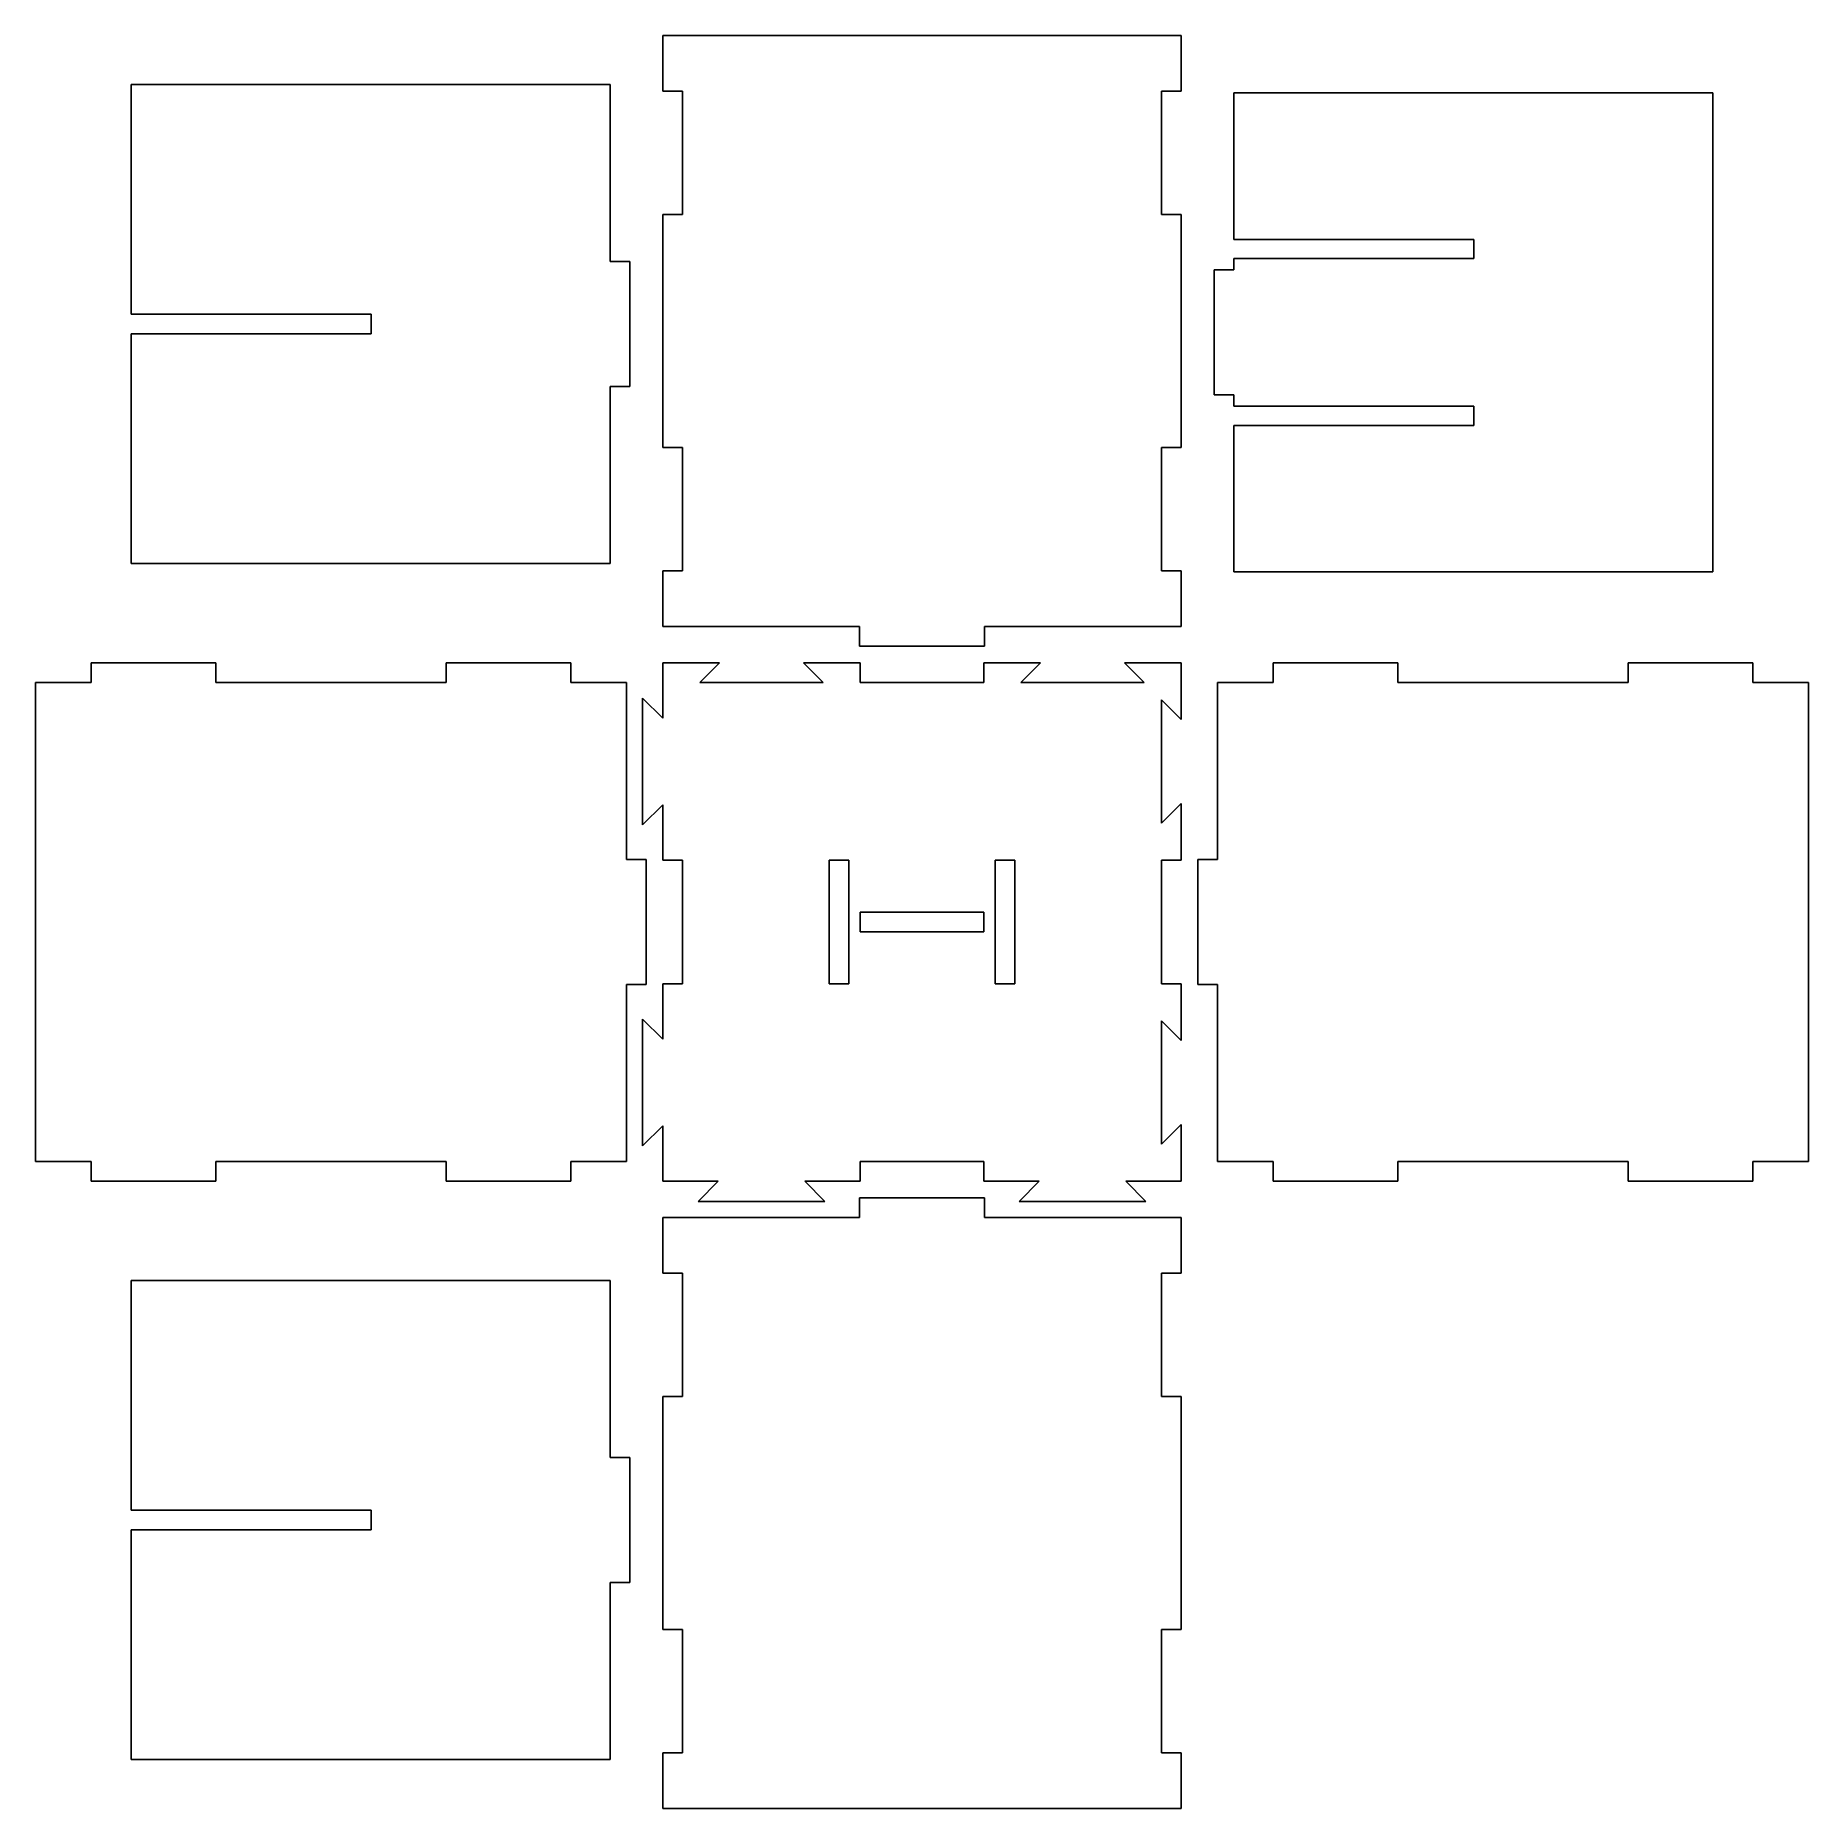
# Model space of a CAD drawing. Extents: x -143 to 143, y -143 to 143.
import ezdxf

# ---------------------------------------------------------------- set-up
doc = ezdxf.new("R2010")
doc.units = 0
doc.header["$MEASUREMENT"] = 0
doc.layers.add('LAYER_1', color=7, linetype='CONTINUOUS')

msp = doc.modelspace()

# ---------------------------------------------------------------- linework, layer by layer
at = {"layer": 'LAYER_1'}
for points in [[(-41.7901, 142.8954), (-41.7901, 142.8954), (-41.7901, 133.9299), (-41.7901, 133.9299)], [(41.7894, 142.8954), (41.7894, 142.8954), (-41.7901, 142.8954), (-41.7901, 142.8954)], [(41.7894, 133.9299), (41.7894, 133.9299), (41.7894, 142.8954), (41.7894, 142.8954)], [(-41.7901, 133.9299), (-41.7901, 133.9299), (-38.6138, 133.9299), (-38.6138, 133.9299)], [(-38.6138, 133.9299), (-38.6138, 133.9299), (-38.6138, 114.0479), (-38.6138, 114.0479)], [(38.6131, 114.0479), (38.6131, 114.0479), (38.6131, 133.9299), (38.6131, 133.9299)], [(38.6131, 133.9299), (38.6131, 133.9299), (41.7894, 133.9299), (41.7894, 133.9299)], [(-38.6138, 114.0479), (-38.6138, 114.0479), (-41.7901, 114.0479), (-41.7901, 114.0479)], [(-41.7901, 114.0479), (-41.7901, 114.0479), (-41.7901, 96.1668), (-41.7901, 96.1668)], [(41.789, 114.0479), (41.789, 114.0479), (38.6131, 114.0479), (38.6131, 114.0479)], [(41.789, 96.1668), (41.789, 96.1668), (41.789, 114.0479), (41.789, 114.0479)], [(-41.7901, 96.1668), (-41.7901, 96.1668), (-41.7901, 76.4599), (-41.7901, 76.4599)], [(41.789, 85.5254), (41.789, 85.5254), (41.789, 96.1668), (41.789, 96.1668)], [(41.789, 76.4599), (41.789, 76.4599), (41.789, 85.5254), (41.789, 85.5254)], [(-41.7901, 76.4599), (-41.7901, 76.4599), (-38.6138, 76.4599), (-38.6138, 76.4599)], [(-38.6138, 76.4599), (-38.6138, 76.4599), (-38.6138, 56.5775), (-38.6138, 56.5775)], [(38.6131, 56.5775), (38.6131, 56.5775), (38.6131, 76.4599), (38.6131, 76.4599)], [(38.6131, 76.4599), (38.6131, 76.4599), (41.789, 76.4599), (41.789, 76.4599)], [(-38.6138, 56.5775), (-38.6138, 56.5775), (-41.7901, 56.5775), (-41.7901, 56.5775)], [(-41.7901, 56.5775), (-41.7901, 56.5775), (-41.7901, 47.6123), (-41.7901, 47.6123)], [(41.789, 56.5775), (41.789, 56.5775), (38.6131, 56.5775), (38.6131, 56.5775)], [(41.789, 47.6123), (41.789, 47.6123), (41.789, 56.5775), (41.789, 56.5775)], [(-41.7901, 47.6123), (-41.7901, 47.6123), (-10.0661, 47.6123), (-10.0661, 47.6123)], [(-10.0661, 47.6123), (-10.0661, 47.6123), (-10.0661, 44.4361), (-10.0661, 44.4361)], [(10.0654, 44.4361), (10.0654, 44.4361), (10.0654, 47.6123), (10.0654, 47.6123)], [(10.0654, 47.6123), (10.0654, 47.6123), (41.789, 47.6123), (41.789, 47.6123)], [(-10.0661, 44.4361), (-10.0661, 44.4361), (10.0654, 44.4361), (10.0654, 44.4361)], [(-133.9306, 41.7894), (-133.9306, 41.7894), (-133.9306, 38.6135), (-133.9306, 38.6135)], [(-113.7987, 41.7894), (-113.7987, 41.7894), (-133.9306, 41.7894), (-133.9306, 41.7894)], [(-113.7987, 38.6135), (-113.7987, 38.6135), (-113.7987, 41.7894), (-113.7987, 41.7894)], [(-56.5775, 41.7894), (-56.5775, 41.7894), (-76.7094, 41.7894), (-76.7094, 41.7894)], [(-76.7094, 41.7894), (-76.7094, 41.7894), (-76.7094, 38.6135), (-76.7094, 38.6135)], [(-56.5775, 38.6135), (-56.5775, 38.6135), (-56.5775, 41.7894), (-56.5775, 41.7894)], [(-41.7894, 41.7894), (-41.7894, 41.7894), (-41.7894, 32.8695), (-41.7894, 32.8695)], [(-32.6303, 41.7894), (-32.6303, 41.7894), (-41.7894, 41.7894), (-41.7894, 41.7894)], [(-35.8065, 38.6135), (-35.8065, 38.6135), (-32.6303, 41.7894), (-32.6303, 41.7894)], [(-9.941, 41.7894), (-9.941, 41.7894), (-19.1008, 41.7894), (-19.1008, 41.7894)], [(-19.1008, 41.7894), (-19.1008, 41.7894), (-15.9249, 38.6135), (-15.9249, 38.6135)], [(-9.941, 38.6135), (-9.941, 38.6135), (-9.941, 41.7894), (-9.941, 41.7894)], [(19.1001, 41.7894), (19.1001, 41.7894), (9.9406, 41.7894), (9.9406, 41.7894)], [(9.9406, 41.7894), (9.9406, 41.7894), (9.9406, 38.6135), (9.9406, 38.6135)], [(15.9242, 38.6135), (15.9242, 38.6135), (19.1001, 41.7894), (19.1001, 41.7894)], [(41.7894, 41.7894), (41.7894, 41.7894), (32.6296, 41.7894), (32.6296, 41.7894)], [(32.6296, 41.7894), (32.6296, 41.7894), (35.8058, 38.6135), (35.8058, 38.6135)], [(41.7894, 32.6303), (41.7894, 32.6303), (41.7894, 41.7894), (41.7894, 41.7894)], [(76.7094, 41.7901), (76.7094, 41.7901), (56.5775, 41.7901), (56.5775, 41.7901)], [(56.5775, 41.7901), (56.5775, 41.7901), (56.5775, 38.6138), (56.5775, 38.6138)], [(76.7094, 38.6138), (76.7094, 38.6138), (76.7094, 41.7901), (76.7094, 41.7901)], [(133.9302, 41.7901), (133.9302, 41.7901), (113.7987, 41.7901), (113.7987, 41.7901)], [(113.7987, 41.7901), (113.7987, 41.7901), (113.7987, 38.6138), (113.7987, 38.6138)], [(133.9302, 38.6138), (133.9302, 38.6138), (133.9302, 41.7901), (133.9302, 41.7901)], [(-133.9306, 38.6135), (-133.9306, 38.6135), (-142.8958, 38.6135), (-142.8958, 38.6135)], [(-142.8958, 38.6135), (-142.8958, 38.6135), (-142.8958, -38.6135), (-142.8958, -38.6135)], [(-96.2919, 38.6135), (-96.2919, 38.6135), (-113.7987, 38.6135), (-113.7987, 38.6135)], [(-76.7094, 38.6135), (-76.7094, 38.6135), (-96.2919, 38.6135), (-96.2919, 38.6135)], [(-47.6123, 38.6135), (-47.6123, 38.6135), (-56.5775, 38.6135), (-56.5775, 38.6135)], [(-47.6123, 10.0661), (-47.6123, 10.0661), (-47.6123, 38.6135), (-47.6123, 38.6135)], [(-15.9249, 38.6135), (-15.9249, 38.6135), (-35.8065, 38.6135), (-35.8065, 38.6135)], [(9.9406, 38.6135), (9.9406, 38.6135), (-9.941, 38.6135), (-9.941, 38.6135)], [(35.8058, 38.6135), (35.8058, 38.6135), (15.9242, 38.6135), (15.9242, 38.6135)], [(56.5775, 38.6138), (56.5775, 38.6138), (47.6123, 38.6138), (47.6123, 38.6138)], [(47.6123, 38.6138), (47.6123, 38.6138), (47.6123, 10.0661), (47.6123, 10.0661)], [(96.2919, 38.6138), (96.2919, 38.6138), (76.7094, 38.6138), (76.7094, 38.6138)], [(113.7987, 38.6138), (113.7987, 38.6138), (96.2919, 38.6138), (96.2919, 38.6138)], [(142.8958, 38.6138), (142.8958, 38.6138), (133.9302, 38.6138), (133.9302, 38.6138)], [(142.8958, -38.6127), (142.8958, -38.6127), (142.8958, 38.6138), (142.8958, 38.6138)], [(-41.7894, 32.8695), (-41.7894, 32.8695), (-45.0652, 36.0812), (-45.0652, 36.0812)], [(-45.0652, 36.0812), (-45.0652, 36.0812), (-45.0652, 15.6498), (-45.0652, 15.6498)], [(38.6135, 15.9242), (38.6135, 15.9242), (38.6135, 35.8058), (38.6135, 35.8058)], [(38.6135, 35.8058), (38.6135, 35.8058), (41.7894, 32.6303), (41.7894, 32.6303)], [(-45.0652, 15.6498), (-45.0652, 15.6498), (-41.7894, 18.8615), (-41.7894, 18.8615)], [(-41.7894, 18.8615), (-41.7894, 18.8615), (-41.7894, 9.941), (-41.7894, 9.941)], [(41.7894, 19.1004), (41.7894, 19.1004), (38.6135, 15.9242), (38.6135, 15.9242)], [(41.7894, 9.941), (41.7894, 9.941), (41.7894, 19.1004), (41.7894, 19.1004)], [(-44.4364, 10.0661), (-44.4364, 10.0661), (-47.6123, 10.0661), (-47.6123, 10.0661)], [(-44.4364, -10.0658), (-44.4364, -10.0658), (-44.4364, 10.0661), (-44.4364, 10.0661)], [(-41.7894, 9.941), (-41.7894, 9.941), (-41.7894, 9.9406), (-41.7894, 9.9406)], [(-41.7894, 9.9406), (-41.7894, 9.9406), (-38.6135, 9.9406), (-38.6135, 9.9406)], [(-38.6135, 9.9406), (-38.6135, 9.9406), (-38.6135, -9.9406), (-38.6135, -9.9406)], [(38.6135, -9.9406), (38.6135, -9.9406), (38.6135, 9.9406), (38.6135, 9.9406)], [(38.6135, 9.9406), (38.6135, 9.9406), (41.7894, 9.9406), (41.7894, 9.9406)], [(41.7894, 9.9406), (41.7894, 9.9406), (41.7894, 9.941), (41.7894, 9.941)], [(47.6123, 10.0661), (47.6123, 10.0661), (44.4361, 10.0661), (44.4361, 10.0661)], [(44.4361, 10.0661), (44.4361, 10.0661), (44.4361, -10.0658), (44.4361, -10.0658)], [(-47.6123, -38.6135), (-47.6123, -38.6135), (-47.6123, -10.0658), (-47.6123, -10.0658)], [(-47.6123, -10.0658), (-47.6123, -10.0658), (-44.4364, -10.0658), (-44.4364, -10.0658)], [(-38.6135, -9.9406), (-38.6135, -9.9406), (-41.7894, -9.9406), (-41.7894, -9.9406)], [(-41.7894, -9.9406), (-41.7894, -9.9406), (-41.7894, -9.941), (-41.7894, -9.941)], [(-41.7894, -9.941), (-41.7894, -9.941), (-41.7894, -18.8608), (-41.7894, -18.8608)], [(41.7894, -9.9406), (41.7894, -9.9406), (38.6135, -9.9406), (38.6135, -9.9406)], [(41.7894, -9.941), (41.7894, -9.941), (41.7894, -9.9406), (41.7894, -9.9406)], [(41.7894, -19.1004), (41.7894, -19.1004), (41.7894, -9.941), (41.7894, -9.941)], [(44.4361, -10.0658), (44.4361, -10.0658), (47.6123, -10.0658), (47.6123, -10.0658)], [(47.6123, -10.0658), (47.6123, -10.0658), (47.6123, -38.6127), (47.6123, -38.6127)], [(-41.7894, -18.8608), (-41.7894, -18.8608), (-45.0652, -15.6491), (-45.0652, -15.6491)], [(-45.0652, -15.6491), (-45.0652, -15.6491), (-45.0652, -36.0809), (-45.0652, -36.0809)], [(38.6135, -35.8058), (38.6135, -35.8058), (38.6135, -15.9242), (38.6135, -15.9242)], [(38.6135, -15.9242), (38.6135, -15.9242), (41.7894, -19.1004), (41.7894, -19.1004)], [(-45.0652, -36.0809), (-45.0652, -36.0809), (-41.7894, -32.8692), (-41.7894, -32.8692)], [(-41.7894, -32.8692), (-41.7894, -32.8692), (-41.7894, -41.7894), (-41.7894, -41.7894)], [(41.7894, -32.6296), (41.7894, -32.6296), (38.6135, -35.8058), (38.6135, -35.8058)], [(41.7894, -41.7894), (41.7894, -41.7894), (41.7894, -32.6296), (41.7894, -32.6296)], [(-142.8958, -38.6135), (-142.8958, -38.6135), (-133.9306, -38.6135), (-133.9306, -38.6135)], [(-133.9306, -38.6135), (-133.9306, -38.6135), (-133.9306, -41.7894), (-133.9306, -41.7894)], [(-113.7987, -41.7894), (-113.7987, -41.7894), (-113.7987, -38.6135), (-113.7987, -38.6135)], [(-113.7987, -38.6135), (-113.7987, -38.6135), (-96.2919, -38.6135), (-96.2919, -38.6135)], [(-96.2919, -38.6135), (-96.2919, -38.6135), (-76.7094, -38.6135), (-76.7094, -38.6135)], [(-76.7094, -38.6135), (-76.7094, -38.6135), (-76.7094, -41.7894), (-76.7094, -41.7894)], [(-56.5775, -41.7894), (-56.5775, -41.7894), (-56.5775, -38.6135), (-56.5775, -38.6135)], [(-56.5775, -38.6135), (-56.5775, -38.6135), (-47.6123, -38.6135), (-47.6123, -38.6135)], [(-9.941, -41.7894), (-9.941, -41.7894), (-9.941, -38.6135), (-9.941, -38.6135)], [(-9.941, -38.6135), (-9.941, -38.6135), (9.9406, -38.6135), (9.9406, -38.6135)], [(9.9406, -38.6135), (9.9406, -38.6135), (9.9406, -41.7894), (9.9406, -41.7894)], [(47.6123, -38.6127), (47.6123, -38.6127), (56.5775, -38.6127), (56.5775, -38.6127)], [(56.5775, -38.6127), (56.5775, -38.6127), (56.5775, -41.789), (56.5775, -41.789)], [(76.7094, -41.789), (76.7094, -41.789), (76.7094, -38.6127), (76.7094, -38.6127)], [(76.7094, -38.6127), (76.7094, -38.6127), (96.2919, -38.6127), (96.2919, -38.6127)], [(96.2919, -38.6127), (96.2919, -38.6127), (113.7987, -38.6127), (113.7987, -38.6127)], [(113.7987, -38.6127), (113.7987, -38.6127), (113.7987, -41.789), (113.7987, -41.789)], [(133.9302, -41.789), (133.9302, -41.789), (133.9302, -38.6127), (133.9302, -38.6127)], [(133.9302, -38.6127), (133.9302, -38.6127), (142.8958, -38.6127), (142.8958, -38.6127)], [(-133.9306, -41.7894), (-133.9306, -41.7894), (-113.7987, -41.7894), (-113.7987, -41.7894)], [(-76.7094, -41.7894), (-76.7094, -41.7894), (-56.5775, -41.7894), (-56.5775, -41.7894)], [(-41.7894, -41.7894), (-41.7894, -41.7894), (-32.8695, -41.7894), (-32.8695, -41.7894)], [(-32.8695, -41.7894), (-32.8695, -41.7894), (-36.0816, -45.0652), (-36.0816, -45.0652)], [(-15.6498, -45.0652), (-15.6498, -45.0652), (-18.8615, -41.7894), (-18.8615, -41.7894)], [(-18.8615, -41.7894), (-18.8615, -41.7894), (-9.941, -41.7894), (-9.941, -41.7894)], [(9.9406, -41.7894), (9.9406, -41.7894), (18.8608, -41.7894), (18.8608, -41.7894)], [(18.8608, -41.7894), (18.8608, -41.7894), (15.6491, -45.0652), (15.6491, -45.0652)], [(36.0809, -45.0652), (36.0809, -45.0652), (32.8692, -41.7894), (32.8692, -41.7894)], [(32.8692, -41.7894), (32.8692, -41.7894), (41.7894, -41.7894), (41.7894, -41.7894)], [(56.5775, -41.789), (56.5775, -41.789), (76.7094, -41.789), (76.7094, -41.789)], [(113.7987, -41.789), (113.7987, -41.789), (133.9302, -41.789), (133.9302, -41.789)], [(-36.0816, -45.0652), (-36.0816, -45.0652), (-15.6498, -45.0652), (-15.6498, -45.0652)], [(-10.0661, -47.6123), (-10.0661, -47.6123), (-10.0661, -44.4361), (-10.0661, -44.4361)], [(-10.0661, -44.4361), (-10.0661, -44.4361), (10.0654, -44.4361), (10.0654, -44.4361)], [(10.0654, -44.4361), (10.0654, -44.4361), (10.0654, -47.6123), (10.0654, -47.6123)], [(15.6491, -45.0652), (15.6491, -45.0652), (36.0809, -45.0652), (36.0809, -45.0652)], [(-41.7901, -56.5775), (-41.7901, -56.5775), (-41.7901, -47.6123), (-41.7901, -47.6123)], [(-41.7901, -47.6123), (-41.7901, -47.6123), (-10.0661, -47.6123), (-10.0661, -47.6123)], [(10.0654, -47.6123), (10.0654, -47.6123), (41.789, -47.6123), (41.789, -47.6123)], [(41.789, -47.6123), (41.789, -47.6123), (41.789, -56.5775), (41.789, -56.5775)], [(-38.6138, -56.5775), (-38.6138, -56.5775), (-41.7901, -56.5775), (-41.7901, -56.5775)], [(-38.6138, -76.4599), (-38.6138, -76.4599), (-38.6138, -56.5775), (-38.6138, -56.5775)], [(41.789, -56.5775), (41.789, -56.5775), (38.6131, -56.5775), (38.6131, -56.5775)], [(38.6131, -56.5775), (38.6131, -56.5775), (38.6131, -76.4599), (38.6131, -76.4599)], [(-41.7901, -96.1668), (-41.7901, -96.1668), (-41.7901, -76.4599), (-41.7901, -76.4599)], [(-41.7901, -76.4599), (-41.7901, -76.4599), (-38.6138, -76.4599), (-38.6138, -76.4599)], [(38.6131, -76.4599), (38.6131, -76.4599), (41.789, -76.4599), (41.789, -76.4599)], [(41.789, -76.4599), (41.789, -76.4599), (41.789, -85.5254), (41.789, -85.5254)], [(41.789, -85.5254), (41.789, -85.5254), (41.789, -96.1668), (41.789, -96.1668)], [(-41.7901, -114.0479), (-41.7901, -114.0479), (-41.7901, -96.1668), (-41.7901, -96.1668)], [(41.789, -96.1668), (41.789, -96.1668), (41.789, -114.0479), (41.789, -114.0479)], [(-38.6138, -114.0479), (-38.6138, -114.0479), (-41.7901, -114.0479), (-41.7901, -114.0479)], [(-38.6138, -133.9299), (-38.6138, -133.9299), (-38.6138, -114.0479), (-38.6138, -114.0479)], [(41.789, -114.0479), (41.789, -114.0479), (38.6131, -114.0479), (38.6131, -114.0479)], [(38.6131, -114.0479), (38.6131, -114.0479), (38.6131, -133.9299), (38.6131, -133.9299)], [(-41.7901, -142.8954), (-41.7901, -142.8954), (-41.7901, -133.9299), (-41.7901, -133.9299)], [(-41.7901, -133.9299), (-41.7901, -133.9299), (-38.6138, -133.9299), (-38.6138, -133.9299)], [(38.6131, -133.9299), (38.6131, -133.9299), (41.7894, -133.9299), (41.7894, -133.9299)], [(41.7894, -133.9299), (41.7894, -133.9299), (41.7894, -142.8954), (41.7894, -142.8954)], [(41.7894, -142.8954), (41.7894, -142.8954), (-41.7901, -142.8954), (-41.7901, -142.8954)]]:
    msp.add_open_spline(points, degree=3, dxfattribs=at)
at = {"layer": 'LAYER_1', "color": 5}
for points in [[(-127.4863, 134.9925), (-127.4863, 134.9925), (-127.4863, 97.9674), (-127.4863, 97.9674)], [(-50.2597, 134.9925), (-50.2597, 134.9925), (-127.4863, 134.9925), (-127.4863, 134.9925)], [(-50.2597, 106.4452), (-50.2597, 106.4452), (-50.2597, 134.9925), (-50.2597, 134.9925)], [(127.4852, 133.6545), (127.4852, 133.6545), (50.2583, 133.6545), (50.2583, 133.6545)], [(50.2583, 133.6545), (50.2583, 133.6545), (50.2583, 110.0295), (50.2583, 110.0295)], [(127.4852, 56.4276), (127.4852, 56.4276), (127.4852, 133.6545), (127.4852, 133.6545)], [(50.2583, 110.0295), (50.2583, 110.0295), (88.9345, 110.0295), (88.9345, 110.0295)], [(88.9345, 110.0295), (88.9345, 110.0295), (88.9345, 106.9383), (88.9345, 106.9383)], [(-47.0835, 106.4452), (-47.0835, 106.4452), (-50.2597, 106.4452), (-50.2597, 106.4452)], [(-47.0835, 86.3133), (-47.0835, 86.3133), (-47.0835, 106.4452), (-47.0835, 106.4452)], [(88.9345, 106.9383), (88.9345, 106.9383), (50.2583, 106.9383), (50.2583, 106.9383)], [(50.2583, 106.9383), (50.2583, 106.9383), (50.2583, 106.8535), (50.2583, 106.8535)], [(50.2583, 106.8535), (50.2583, 106.8535), (50.2583, 105.1072), (50.2583, 105.1072)], [(50.2583, 105.1072), (50.2583, 105.1072), (47.0824, 105.1072), (47.0824, 105.1072)], [(47.0824, 105.1072), (47.0824, 105.1072), (47.0824, 84.9753), (47.0824, 84.9753)], [(-127.4863, 97.9674), (-127.4863, 97.9674), (-88.8104, 97.9674), (-88.8104, 97.9674)], [(-88.8104, 97.9674), (-88.8104, 97.9674), (-88.8104, 94.7911), (-88.8104, 94.7911)], [(-88.8104, 94.7911), (-88.8104, 94.7911), (-127.4863, 94.7911), (-127.4863, 94.7911)], [(-127.4863, 94.7911), (-127.4863, 94.7911), (-127.4863, 57.766), (-127.4863, 57.766)], [(-50.2597, 57.766), (-50.2597, 57.766), (-50.2597, 86.3133), (-50.2597, 86.3133)], [(-50.2597, 86.3133), (-50.2597, 86.3133), (-47.0835, 86.3133), (-47.0835, 86.3133)], [(47.0824, 84.9753), (47.0824, 84.9753), (50.2583, 84.9753), (50.2583, 84.9753)], [(50.2583, 84.9753), (50.2583, 84.9753), (50.2583, 83.2285), (50.2583, 83.2285)], [(50.2583, 83.2285), (50.2583, 83.2285), (50.2583, 83.1438), (50.2583, 83.1438)], [(50.2583, 83.1438), (50.2583, 83.1438), (88.9345, 83.1438), (88.9345, 83.1438)], [(88.9345, 83.1438), (88.9345, 83.1438), (88.9345, 80.0526), (88.9345, 80.0526)], [(88.9345, 80.0526), (88.9345, 80.0526), (50.2583, 80.0526), (50.2583, 80.0526)], [(50.2583, 80.0526), (50.2583, 80.0526), (50.2583, 56.4276), (50.2583, 56.4276)], [(-127.4863, 57.766), (-127.4863, 57.766), (-50.2597, 57.766), (-50.2597, 57.766)], [(50.2583, 56.4276), (50.2583, 56.4276), (127.4852, 56.4276), (127.4852, 56.4276)], [(-127.4863, -57.766), (-127.4863, -57.766), (-127.4863, -94.7911), (-127.4863, -94.7911)], [(-50.2597, -57.766), (-50.2597, -57.766), (-127.4863, -57.766), (-127.4863, -57.766)], [(-50.2597, -86.3133), (-50.2597, -86.3133), (-50.2597, -57.766), (-50.2597, -57.766)], [(-47.0835, -86.3133), (-47.0835, -86.3133), (-50.2597, -86.3133), (-50.2597, -86.3133)], [(-47.0835, -106.4452), (-47.0835, -106.4452), (-47.0835, -86.3133), (-47.0835, -86.3133)], [(-127.4863, -94.7911), (-127.4863, -94.7911), (-88.8104, -94.7911), (-88.8104, -94.7911)], [(-88.8104, -94.7911), (-88.8104, -94.7911), (-88.8104, -97.9674), (-88.8104, -97.9674)], [(-88.8104, -97.9674), (-88.8104, -97.9674), (-127.4863, -97.9674), (-127.4863, -97.9674)], [(-127.4863, -97.9674), (-127.4863, -97.9674), (-127.4863, -134.9925), (-127.4863, -134.9925)], [(-50.2597, -134.9925), (-50.2597, -134.9925), (-50.2597, -106.4452), (-50.2597, -106.4452)], [(-50.2597, -106.4452), (-50.2597, -106.4452), (-47.0835, -106.4452), (-47.0835, -106.4452)], [(-127.4863, -134.9925), (-127.4863, -134.9925), (-50.2597, -134.9925), (-50.2597, -134.9925)]]:
    msp.add_open_spline(points, degree=3, dxfattribs=at)
at = {"layer": 'LAYER_1', "color": 1}
for points in [[(-14.9884, 9.941), (-14.9884, 9.941), (-11.8125, 9.941), (-11.8125, 9.941)], [(-14.9884, -9.9406), (-14.9884, -9.9406), (-14.9884, 9.941), (-14.9884, 9.941)], [(-11.8125, 9.941), (-11.8125, 9.941), (-11.8125, -9.9406), (-11.8125, -9.9406)], [(11.8125, 9.941), (11.8125, 9.941), (14.9884, 9.941), (14.9884, 9.941)], [(11.8125, -9.9406), (11.8125, -9.9406), (11.8125, 9.941), (11.8125, 9.941)], [(14.9884, 9.941), (14.9884, 9.941), (14.9884, -9.9406), (14.9884, -9.9406)], [(-9.941, 1.5883), (-9.941, 1.5883), (9.9406, 1.5883), (9.9406, 1.5883)], [(-9.941, -1.588), (-9.941, -1.588), (-9.941, 1.5883), (-9.941, 1.5883)], [(9.9406, 1.5883), (9.9406, 1.5883), (9.9406, -1.588), (9.9406, -1.588)], [(9.9406, -1.588), (9.9406, -1.588), (-9.941, -1.588), (-9.941, -1.588)], [(-11.8125, -9.9406), (-11.8125, -9.9406), (-14.9884, -9.9406), (-14.9884, -9.9406)], [(14.9884, -9.9406), (14.9884, -9.9406), (11.8125, -9.9406), (11.8125, -9.9406)]]:
    msp.add_open_spline(points, degree=3, dxfattribs=at)

doc.saveas('drawing.dxf')
